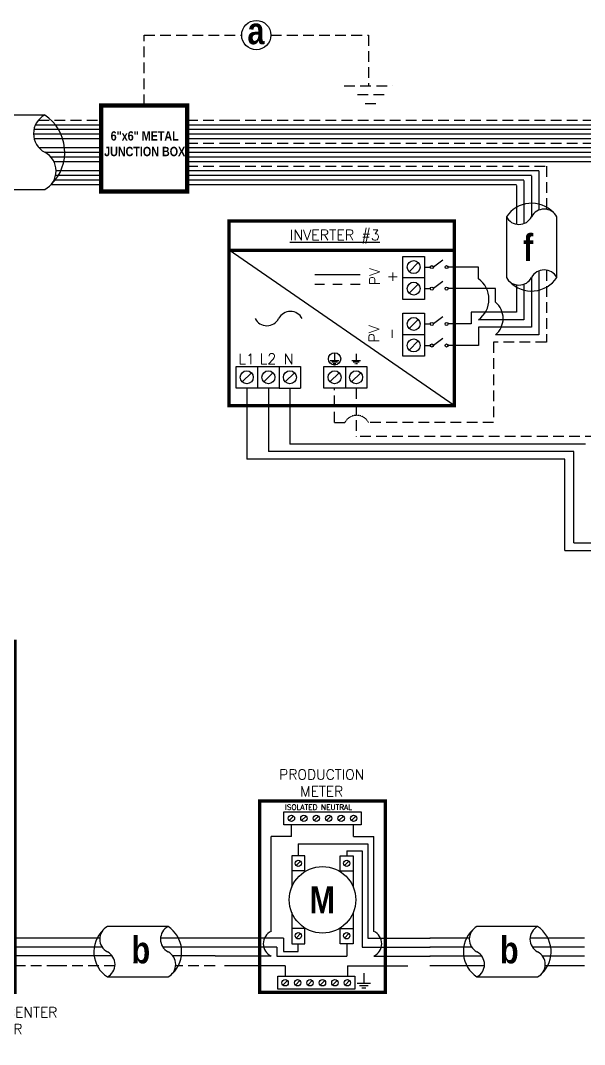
# Model space of a CAD drawing. Header units: feet. Extents: x 9649 to 10419, y 20866 to 21420.
# Drawn here: x 9957.5 to 10154.8, y 21061.8 to 21420.1 of the extents above; entities that cross this region are included whole.
import ezdxf

# ---------------------------------------------------------------- set-up
doc = ezdxf.new("R2010")
doc.units = ezdxf.units.FT
doc.header["$MEASUREMENT"] = 0
doc.linetypes.add('HIDDEN', pattern=[0.375, 0.25, -0.125])
for name, color, linetype in [('ONE LINE BLOCKS', 7, 'Continuous'), ('TABLES', 7, 'Continuous'), ('TEXT', 7, 'Continuous'), ('Z - TITLEBLOCK TXT', 7, 'Continuous')]:
    doc.layers.add(name, color=color, linetype=linetype)
doc.styles.add('ONE LINE TXT', font='techb___.ttf')
doc.styles.get("Standard").update_dxf_attribs({"font": 'simplex.shx'})

# ---------------------------------------------------------------- blocks, each defined once
blk = doc.blocks.new('M_METER PAN')
at = {"color": 253, "linetype": 'Continuous'}
for p, q in [((4.735, 8.023), (4.735, 8.748)), ((8.589, 8.023), (8.589, 8.748)), ((4.735, 8.023), (3.483, 8.023)), ((3.483, 2.136), (3.483, 8.023)), ((8.589, 8.023), (9.84, 8.023)), ((9.84, 2.136), (9.84, 8.023)), ((3.483, 0.611), (0, 0.611)), ((9.84, 0.611), (13.323, 0.611))]:
    blk.add_line(p, q, dxfattribs=at)
at = {"color": 7, "linetype": 'Continuous'}
for p, q in [((5.163, 7.563), (5.163, 6.819)), ((5.163, 7.563), (9.474, 7.563)), ((9.474, 7.563), (9.474, 1.711)), ((4.245, 1.711), (0, 1.711)), ((4.245, 1.711), (4.245, 0.898)), ((5.163, 0.898), (5.163, 1.37)), ((9.474, 1.711), (13.323, 1.711)), ((4.245, 0.898), (5.163, 0.898))]:
    blk.add_line(p, q, dxfattribs=at)
at = {"color": 10, "linetype": 'Continuous'}
for p, q in [((8.16, 7.142), (8.16, 6.819)), ((8.16, 7.142), (9.123, 7.142)), ((9.123, 7.142), (9.123, 1.149)), ((8.16, 1.37), (8.16, 0.611)), ((3.832, 1.149), (0, 1.149)), ((3.832, 1.149), (3.832, 0.611)), ((9.123, 1.149), (13.323, 1.149)), ((3.832, 0.611), (8.16, 0.611))]:
    blk.add_line(p, q, dxfattribs=at)
at = {"color": 1, "linetype": 'Continuous'}
for p, q in [((5.565, 5.899), (4.761, 5.899)), ((7.758, 5.899), (8.562, 5.899)), ((5.565, 2.326), (4.761, 2.326)), ((7.758, 2.326), (8.562, 2.326))]:
    blk.add_line(p, q, dxfattribs=at)
at = {"color": 253, "linetype": 'Continuous'}
for centre, start, end in [((3.823, 1.374), 113.9997, 246.0003), ((9.5, 1.374), 293.9997, 66.0003)]:
    blk.add_arc(centre, 0.835, start, end, dxfattribs=at)
at = {"layer": 'ONE LINE BLOCKS', "lineweight": 50, "const_width": 0.21}
blk.add_lwpolyline([(2.772, -1.647), (2.772, 10.216), (10.552, 10.216), (10.552, -1.647)], close=True, dxfattribs=at)
at = {"layer": 'TEXT', "color": 92, "linetype": 'HIDDEN', "ltscale": 15}
for p, q in [((4.347, 0), (0, 0)), ((4.347, 0), (4.347, -0.649)), ((8.201, 0), (8.201, -0.649)), ((8.201, 0), (13.323, 0))]:
    blk.add_line(p, q, dxfattribs=at)
at = {"layer": 'TEXT', "color": 92, "linetype": 'Continuous', "flags": 128}
for points in [[(9.228, -0.457), (9.227, -1.078)], [(8.812, -1.078), (9.642, -1.078)], [(9.498, -1.231), (8.956, -1.231)], [(9.354, -1.385), (9.1, -1.385)]]:
    blk.add_lwpolyline(points, dxfattribs=at)
at = {"layer": 'TEXT', "linetype": 'Continuous'}
blk.add_circle((6.662, 4.095), 2.059, dxfattribs=at)
at = {"layer": 'Z - TITLEBLOCK TXT', "color": 1, "linetype": 'Continuous'}
for p, q in [((4.275, 8.748), (4.275, 9.552)), ((4.275, 9.552), (9.049, 9.552)), ((9.049, 9.552), (9.049, 8.748)), ((9.049, 8.748), (4.275, 8.748)), ((4.761, 6.819), (4.761, 4.888)), ((5.565, 6.819), (4.761, 6.819)), ((5.565, 5.838), (5.565, 6.819)), ((7.758, 5.838), (7.758, 6.819)), ((7.758, 6.819), (8.562, 6.819)), ((8.562, 6.819), (8.562, 4.888)), ((4.761, 3.301), (4.761, 1.37)), ((8.562, 3.301), (8.562, 1.37)), ((5.565, 1.37), (5.565, 2.351)), ((7.758, 1.37), (7.758, 2.351)), ((4.761, 1.37), (5.565, 1.37)), ((8.562, 1.37), (7.758, 1.37)), ((3.887, -1.453), (3.887, -0.649)), ((3.887, -0.649), (8.661, -0.649)), ((8.661, -0.649), (8.661, -1.453)), ((8.661, -1.453), (3.887, -1.453))]:
    blk.add_line(p, q, dxfattribs=at)
at = {"layer": 'Z - TITLEBLOCK TXT', "color": 4, "linetype": 'Continuous'}
for p, q in [((4.874, 9.29), (4.596, 9.011)), ((5.645, 9.29), (5.366, 9.011)), ((6.416, 9.29), (6.137, 9.011)), ((7.186, 9.29), (6.908, 9.011)), ((7.957, 9.29), (7.679, 9.011)), ((8.728, 9.29), (8.449, 9.011)), ((5.303, 6.499), (5.024, 6.22)), ((8.299, 6.499), (8.021, 6.22)), ((5.303, 2.005), (5.024, 1.727)), ((8.299, 2.005), (8.021, 1.727)), ((4.486, -0.912), (4.208, -1.19)), ((5.257, -0.912), (4.978, -1.19)), ((6.028, -0.912), (5.749, -1.19)), ((6.798, -0.912), (6.52, -1.19)), ((7.569, -0.912), (7.291, -1.19)), ((8.34, -0.912), (8.061, -1.19))]:
    blk.add_line(p, q, dxfattribs=at)
for centre in [(4.735, 9.15), (5.506, 9.15), (6.276, 9.15), (7.047, 9.15), (7.818, 9.15), (8.589, 9.15), (5.163, 6.359), (8.16, 6.359), (5.163, 1.866), (8.16, 1.866), (4.347, -1.051), (5.118, -1.051), (5.888, -1.051), (6.659, -1.051), (7.43, -1.051), (8.201, -1.051)]:
    blk.add_circle(centre, 0.197, dxfattribs=at)
at = {"layer": 'TABLES', "color": 4, "linetype": 'Continuous'}
blk.add_text('ISOLATED NEUTRAL', height=0.33207, dxfattribs=at).set_placement((4.339, 9.669))
at = {"layer": 'TEXT', "color": 1, "insert": (6.613, 11.342), "char_height": 0.62775, "attachment_point": 5}
blk.add_mtext_dynamic_manual_height_columns('PRODUCTION METER', width=1.32031, gutter_width=7.17, heights=[0], dxfattribs=at)
at = {"layer": 'Z - TITLEBLOCK TXT', "color": 253, "linetype": 'Continuous', "style": 'ONE LINE TXT'}
blk.add_text('M', height=1.662, dxfattribs=at).set_placement((5.854, 3.259))
blk = doc.blocks.new('*U8')
at = {"color": 0}
blk.add_blockref('M_METER PAN', (0, 0), dxfattribs=at)
blk = doc.blocks.new('*U7')
at = {"color": 7, "linetype": 'Continuous'}
for p, q in [((6.669, 2.433), (2.905, 2.433)), ((2.435, 1.711), (0, 1.711)), ((9.575, 1.711), (6.199, 1.711)), ((2.905, -0.69), (6.669, -0.69))]:
    blk.add_line(p, q, dxfattribs=at)
at = {"color": 10, "linetype": 'Continuous'}
for p, q in [((2.591, 1.149), (0, 1.149)), ((9.575, 1.149), (6.355, 1.149))]:
    blk.add_line(p, q, dxfattribs=at)
at = {"color": 253, "linetype": 'Continuous'}
for p, q in [((3.208, 0.611), (0, 0.611)), ((9.575, 0.611), (6.972, 0.611))]:
    blk.add_line(p, q, dxfattribs=at)
at = {"color": 7, "linetype": 'Continuous'}
for centre, start, end in [((3.942, 0.872), 133.97324, 236.42648), ((5.633, 0.872), 313.97324, 56.42648)]:
    blk.add_arc(centre, 1.874, start, end, dxfattribs=at)
at = {"layer": 'TEXT', "color": 92, "linetype": 'HIDDEN', "ltscale": 15}
for p, q in [((3.373, 0), (0, 0)), ((9.575, 0), (7.137, 0))]:
    blk.add_line(p, q, dxfattribs=at)
at = {"layer": 'Z - TITLEBLOCK TXT', "linetype": 'Continuous'}
for centre, start, end in [((3.315, 1.653), 117.66392, 242.33608), ((7.078, 1.653), 117.66392, 242.33608), ((2.496, 0.091), 297.66392, 62.33608), ((6.26, 0.091), 297.66392, 62.33608)]:
    blk.add_arc(centre, 0.882, start, end, dxfattribs=at)
blk = doc.blocks.new('*U10')
at = {"layer": 'ONE LINE BLOCKS', "linetype": 'Continuous'}
h = blk.add_hatch(color=1, dxfattribs=at)
h.dxf.hatch_style = 1
edge = h.paths.add_edge_path()
edge.add_arc((-70.09, 79.71), 0.291, 0, 360)
h = blk.add_hatch(color=1, dxfattribs=at)
h.dxf.hatch_style = 1
edge = h.paths.add_edge_path()
edge.add_arc((-64.17, 79.71), 0.291, 0, 360)
h = blk.add_hatch(color=1, dxfattribs=at)
h.dxf.hatch_style = 1
edge = h.paths.add_edge_path()
edge.add_arc((-70.09, 73.04), 0.291, 0, 360)
h = blk.add_hatch(color=1, dxfattribs=at)
h.dxf.hatch_style = 1
edge = h.paths.add_edge_path()
edge.add_arc((-64.17, 73.04), 0.291, 0, 360)
h = blk.add_hatch(color=1, dxfattribs=at)
h.dxf.hatch_style = 1
edge = h.paths.add_edge_path()
edge.add_arc((-52.18, 67.09), 0.291, 0, 360)
h = blk.add_hatch(color=1, dxfattribs=at)
h.dxf.hatch_style = 1
edge = h.paths.add_edge_path()
edge.add_arc((-45.5, 67.09), 0.291, 0, 360)
h = blk.add_hatch(color=1, dxfattribs=at)
h.dxf.hatch_style = 1
edge = h.paths.add_edge_path()
edge.add_arc((-52.18, 63.72), 0.291, 0, 360)
h = blk.add_hatch(color=1, dxfattribs=at)
h.dxf.hatch_style = 1
edge = h.paths.add_edge_path()
edge.add_arc((-45.5, 63.72), 0.291, 0, 360)
h = blk.add_hatch(color=1, dxfattribs=at)
h.dxf.hatch_style = 1
edge = h.paths.add_edge_path()
edge.add_arc((-52.18, 57.69), 0.291, 0, 360)
h = blk.add_hatch(color=1, dxfattribs=at)
h.dxf.hatch_style = 1
edge = h.paths.add_edge_path()
edge.add_arc((-45.5, 57.69), 0.291, 0, 360)
h = blk.add_hatch(color=1, dxfattribs=at)
h.dxf.hatch_style = 1
edge = h.paths.add_edge_path()
edge.add_arc((-52.18, 54.31), 0.291, 0, 360)
h = blk.add_hatch(color=1, dxfattribs=at)
h.dxf.hatch_style = 1
edge = h.paths.add_edge_path()
edge.add_arc((-45.5, 54.31), 0.291, 0, 360)
h = blk.add_hatch(color=1, dxfattribs=at)
h.dxf.hatch_style = 1
edge = h.paths.add_edge_path()
edge.add_arc((-52.18, 48.29), 0.291, 0, 360)
h = blk.add_hatch(color=1, dxfattribs=at)
h.dxf.hatch_style = 1
edge = h.paths.add_edge_path()
edge.add_arc((-45.5, 48.29), 0.291, 0, 360)
h = blk.add_hatch(color=1, dxfattribs=at)
h.dxf.hatch_style = 1
edge = h.paths.add_edge_path()
edge.add_arc((-52.18, 44.91), 0.291, 0, 360)
h = blk.add_hatch(color=1, dxfattribs=at)
h.dxf.hatch_style = 1
edge = h.paths.add_edge_path()
edge.add_arc((-45.5, 44.91), 0.291, 0, 360)
h = blk.add_hatch(color=1, dxfattribs=at)
h.dxf.hatch_style = 1
edge = h.paths.add_edge_path()
edge.add_arc((-52.18, 38.89), 0.291, 0, 360)
h = blk.add_hatch(color=1, dxfattribs=at)
h.dxf.hatch_style = 1
edge = h.paths.add_edge_path()
edge.add_arc((-45.5, 38.89), 0.291, 0, 360)
h = blk.add_hatch(color=1, dxfattribs=at)
h.dxf.hatch_style = 1
edge = h.paths.add_edge_path()
edge.add_arc((-52.18, 35.51), 0.291, 0, 360)
h = blk.add_hatch(color=1, dxfattribs=at)
h.dxf.hatch_style = 1
edge = h.paths.add_edge_path()
edge.add_arc((-45.5, 35.51), 0.291, 0, 360)
h = blk.add_hatch(color=1, dxfattribs=at)
h.dxf.hatch_style = 1
edge = h.paths.add_edge_path()
edge.add_arc((-52.18, 31.06), 0.291, 0, 360)
h = blk.add_hatch(color=1, dxfattribs=at)
h.dxf.hatch_style = 1
edge = h.paths.add_edge_path()
edge.add_arc((-45.5, 31.06), 0.291, 0, 360)
h = blk.add_hatch(color=1, dxfattribs=at)
h.dxf.hatch_style = 1
edge = h.paths.add_edge_path()
edge.add_arc((-52.18, 27.68), 0.291, 0, 360)
h = blk.add_hatch(color=1, dxfattribs=at)
h.dxf.hatch_style = 1
edge = h.paths.add_edge_path()
edge.add_arc((-45.5, 27.68), 0.291, 0, 360)
at = {"color": 7, "linetype": 'Continuous'}
for p, q in [((-20.69, 9.66), (-20.69, 31.06)), ((0, 9.66), (-20.69, 9.66))]:
    blk.add_line(p, q, dxfattribs=at)
at = {"color": 10, "linetype": 'Continuous'}
for p, q in [((-24.71, 6.49), (-24.71, 27.68)), ((-20.67, 27.68), (-20.67, 27.68)), ((-20.67, 27.68), (-20.67, 27.68)), ((0, 6.49), (-24.71, 6.49))]:
    blk.add_line(p, q, dxfattribs=at)
at = {"color": 253, "linetype": 'Continuous'}
for p, q in [((-36.04, 12.29), (-37.2, 12.29)), ((-36.04, 3.45), (-36.04, 12.29)), ((-31.39, 3.45), (-36.04, 3.45)), ((0, 3.45), (-26.11, 3.45))]:
    blk.add_line(p, q, dxfattribs=at)
at = {"color": 7, "linetype": 'Continuous'}
blk.add_circle((-110.4, -15.26), 5.11, dxfattribs=at)
at = {"color": 253, "linetype": 'Continuous'}
blk.add_arc((-28.75, 3.3), 2.64, 3.2819, 176.7181, dxfattribs=at)
at = {"layer": 'ONE LINE BLOCKS', "lineweight": 50}
for p, q in [((-108.51, 134.89), (-108.51, 151.79)), ((-108.51, 151.79), (-89.65, 151.79)), ((-89.65, 151.79), (-89.65, 134.89)), ((-89.65, 134.89), (-108.51, 134.89)), ((-84.43, 92.98), (-14.91, 92.98))]:
    blk.add_line(p, q, dxfattribs=at)
at = {"layer": 'ONE LINE BLOCKS', "lineweight": 50, "const_width": 1.19}
for points in [[(-108.51, 134.89), (-108.51, 151.79), (-89.65, 151.79), (-89.65, 134.89)], [(-84.43, -9.3), (-84.43, 113.61), (-14.91, 113.61), (-14.91, -9.3)]]:
    blk.add_lwpolyline(points, close=True, dxfattribs=at)
at = {"layer": 'TEXT', "color": 92, "linetype": 'HIDDEN', "ltscale": 15}
for p, q in [((-77.46, 20.02), (-77.46, 16.57)), ((-37.13, 20.02), (-77.46, 20.02)), ((-28.89, 0), (-28.89, 20.02)), ((-77.46, 16.57), (-70.87, 16.57)), ((0, 0), (-28.89, 0)), ((-70.87, -0.83), (-110.4, -0.83)), ((-110.4, -0.83), (-110.4, -10.15)), ((-110.4, -20.38), (-110.4, -32.73))]:
    blk.add_line(p, q, dxfattribs=at)
at = {"layer": 'TEXT', "color": 92, "linetype": 'Continuous', "ltscale": 15}
blk.add_line((-41.74, -5.18), (-66.33, -5.18), dxfattribs=at)
at = {"layer": 'TEXT', "color": 92, "linetype": 'HIDDEN', "flags": 128}
for points in [[(-63.1, 9.2), (-63.11, 5.69)], [(-65.45, 5.69), (-60.77, 5.69)], [(-61.58, 4.83), (-64.64, 4.83)], [(-62.39, 3.96), (-63.82, 3.96)]]:
    blk.add_lwpolyline(points, dxfattribs=at)
at = {"layer": 'TEXT', "color": 92, "linetype": 'Continuous', "ltscale": 4, "flags": 128}
for points in [[(-118.88, -32.73), (-101.92, -32.73)], [(-104.86, -35.88), (-115.94, -35.88)], [(-107.8, -39.02), (-113, -39.02)]]:
    blk.add_lwpolyline(points, dxfattribs=at)
at = {"layer": 'TEXT', "linetype": 'Continuous'}
blk.add_circle((-99.08, 143.34), 7.15, dxfattribs=at)
at = {"layer": 'TEXT', "color": 92, "linetype": 'Continuous', "ltscale": 0.3}
blk.add_arc((-33.01, 17.86), 4.65, 27.6639, 152.3361, dxfattribs=at)
at = {"layer": 'Z - TITLEBLOCK TXT', "color": 253, "linetype": 'Continuous'}
for p, q in [((-104.8, 78.58), (-104.8, 134.89)), ((-75.86, 78.58), (-104.8, 78.58)), ((-75.86, 20.99), (-75.86, 78.58)), ((-32.91, 20.99), (-75.86, 20.99)), ((-32.91, 20.99), (-32.91, 16.64)), ((-32.91, 16.64), (-37.2, 16.64))]:
    blk.add_line(p, q, dxfattribs=at)
at = {"layer": 'Z - TITLEBLOCK TXT', "color": 10, "linetype": 'Continuous'}
for p, q in [((-99.08, 83.91), (-99.08, 134.89)), ((-70.09, 83.91), (-99.08, 83.91)), ((-70.09, 27.68), (-70.09, 68.84)), ((-66.04, 63.72), (-70.09, 63.72)), ((-56.38, 63.72), (-62.3, 63.72)), ((-66.04, 54.31), (-70.09, 54.31)), ((-56.38, 54.31), (-62.3, 54.31)), ((-66.04, 44.91), (-70.09, 44.91)), ((-56.38, 44.91), (-62.3, 44.91)), ((-66.04, 35.51), (-70.09, 35.51)), ((-56.38, 35.51), (-62.3, 35.51)), ((-56.38, 27.68), (-70.09, 27.68)), ((-41.31, 27.68), (-24.71, 27.68))]:
    blk.add_line(p, q, dxfattribs=at)
at = {"layer": 'Z - TITLEBLOCK TXT', "color": 7, "linetype": 'Continuous'}
for p, q in [((-93.24, 89.01), (-93.24, 134.89)), ((-93.24, 89.01), (-64.17, 89.01)), ((-64.17, 89.01), (-64.17, 83.91)), ((-64.17, 67.09), (-64.17, 68.84)), ((-64.17, 57.69), (-64.17, 67.09)), ((-64.17, 67.09), (-56.38, 67.09)), ((-56.38, 67.09), (-64.17, 67.09)), ((-64.17, 48.29), (-64.17, 57.69)), ((-64.17, 57.69), (-56.38, 57.69)), ((-56.38, 57.69), (-64.17, 57.69)), ((-64.17, 38.89), (-64.17, 48.29)), ((-64.17, 48.29), (-56.38, 48.29)), ((-56.38, 48.29), (-64.17, 48.29)), ((-64.17, 31.06), (-64.17, 38.89)), ((-64.17, 38.89), (-56.38, 38.89)), ((-56.38, 38.89), (-64.17, 38.89)), ((-56.38, 31.06), (-64.17, 31.06)), ((-41.31, 31.06), (-20.69, 31.06))]:
    blk.add_line(p, q, dxfattribs=at)
at = {"layer": 'Z - TITLEBLOCK TXT', "color": 1, "linetype": 'Continuous'}
for p, q in [((-70.87, -7.78), (-70.87, 19.17)), ((-70.87, 19.17), (-66.33, 19.17)), ((-66.33, 19.17), (-66.33, -7.78)), ((-41.74, -7.71), (-41.74, 19.24)), ((-41.74, 19.24), (-37.2, 19.24)), ((-37.2, 19.24), (-37.2, -7.71)), ((-66.33, -7.78), (-70.87, -7.78)), ((-37.2, -7.71), (-41.74, -7.71))]:
    blk.add_line(p, q, dxfattribs=at)
at = {"layer": 'Z - TITLEBLOCK TXT', "color": 4, "linetype": 'Continuous'}
for p, q in [((-67.81, 17.35), (-69.38, 15.78)), ((-38.69, 17.43), (-40.26, 15.85)), ((-67.81, 13), (-69.38, 11.43)), ((-38.69, 13.08), (-40.26, 11.5)), ((-67.81, 8.65), (-69.38, 7.08)), ((-38.69, 8.73), (-40.26, 7.15)), ((-67.81, 4.3), (-69.38, 2.73)), ((-38.69, 4.38), (-40.26, 2.8)), ((-38.69, 0.03), (-40.26, -1.55)), ((-67.81, -0.05), (-69.38, -1.62)), ((-67.81, -4.4), (-69.38, -5.97)), ((-38.69, -4.33), (-40.26, -5.9))]:
    blk.add_line(p, q, dxfattribs=at)
at = {"layer": 'Z - TITLEBLOCK TXT', "color": 1, "linetype": 'Continuous', "flags": 128}
for points in [[(-70.09, 83.91), (-70.09, 79.71)], [(-70.09, 83.91), (-70.09, 79.71)], [(-64.17, 83.91), (-64.17, 79.71)], [(-64.17, 83.91), (-64.17, 79.71)], [(-70.09, 73.04), (-70.09, 68.84)], [(-64.17, 73.04), (-64.17, 68.84)], [(-56.38, 67.09), (-52.18, 67.09)], [(-56.38, 67.09), (-52.18, 67.09)], [(-45.5, 67.09), (-41.31, 67.09)], [(-56.38, 63.72), (-52.18, 63.72)], [(-56.38, 63.72), (-52.18, 63.72)], [(-45.5, 63.72), (-41.31, 63.72)], [(-56.38, 57.69), (-52.18, 57.69)], [(-56.38, 57.69), (-52.18, 57.69)], [(-45.5, 57.69), (-41.31, 57.69)], [(-56.38, 54.31), (-52.18, 54.31)], [(-56.38, 54.31), (-52.18, 54.31)], [(-45.5, 54.31), (-41.31, 54.31)], [(-56.38, 48.29), (-52.18, 48.29)], [(-56.38, 48.29), (-52.18, 48.29)], [(-45.5, 48.29), (-41.31, 48.29)], [(-56.38, 44.91), (-52.18, 44.91)], [(-56.38, 44.91), (-52.18, 44.91)], [(-45.5, 44.91), (-41.31, 44.91)], [(-56.38, 38.89), (-52.18, 38.89)], [(-56.38, 38.89), (-52.18, 38.89)], [(-45.5, 38.89), (-41.31, 38.89)], [(-56.38, 35.51), (-52.18, 35.51)], [(-56.38, 35.51), (-52.18, 35.51)], [(-45.5, 35.51), (-41.31, 35.51)], [(-56.38, 31.06), (-52.18, 31.06)], [(-56.38, 31.06), (-52.18, 31.06)], [(-45.5, 31.06), (-41.31, 31.06)], [(-56.38, 27.68), (-52.18, 27.68)], [(-56.38, 27.68), (-52.18, 27.68)], [(-45.5, 27.68), (-41.31, 27.68)]]:
    blk.add_lwpolyline(points, dxfattribs=at)
at = {"layer": 'Z - TITLEBLOCK TXT', "color": 1, "linetype": 'Continuous'}
for centre in [(-70.09, 79.71), (-64.17, 79.71), (-70.09, 73.04), (-64.17, 73.04), (-52.18, 67.09), (-45.5, 67.09), (-52.18, 63.72), (-45.5, 63.72), (-52.18, 57.69), (-45.5, 57.69), (-52.18, 54.31), (-45.5, 54.31), (-52.18, 48.29), (-45.5, 48.29), (-52.18, 44.91), (-45.5, 44.91), (-52.18, 38.89), (-45.5, 38.89), (-52.18, 35.51), (-45.5, 35.51), (-52.18, 31.06), (-45.5, 31.06), (-52.18, 27.68), (-45.5, 27.68)]:
    blk.add_circle(centre, 0.291, dxfattribs=at)
at = {"layer": 'Z - TITLEBLOCK TXT', "color": 4, "linetype": 'Continuous'}
for centre in [(-68.6, 16.57), (-39.47, 16.64), (-68.6, 12.22), (-39.47, 12.29), (-68.6, 7.87), (-39.47, 7.94), (-68.6, 3.52), (-39.47, 3.59), (-68.6, -0.83), (-39.47, -0.76), (-68.6, -5.18), (-39.47, -5.11)]:
    blk.add_circle(centre, 1.11, dxfattribs=at)
at = {"layer": 'Z - TITLEBLOCK TXT', "color": 1, "linetype": 'Continuous'}
for centre, start, end in [((-71.28, 76.38), 310.3392, 49.6608), ((-65.36, 76.38), 310.3392, 49.6608), ((-48.84, 65.9), 40.3392, 139.6608), ((-48.84, 62.52), 40.3392, 139.6608), ((-48.84, 56.5), 40.3392, 139.6608), ((-48.84, 53.12), 40.3392, 139.6608), ((-48.84, 47.1), 40.3392, 139.6608), ((-48.84, 43.72), 40.3392, 139.6608), ((-48.84, 37.69), 40.3392, 139.6608), ((-48.84, 34.31), 40.3392, 139.6608), ((-48.84, 29.86), 40.3392, 139.6608), ((-48.84, 26.48), 40.3392, 139.6608)]:
    blk.add_arc(centre, 3.93, start, end, dxfattribs=at)
at = {"layer": 'Z - TITLEBLOCK TXT', "color": 10, "linetype": 'Continuous'}
for centre in [(-64.17, 63.61), (-64.17, 54.21), (-64.17, 44.8), (-64.17, 35.4)]:
    blk.add_arc(centre, 1.87, 3.2937, 176.7063, dxfattribs=at)
at = {"layer": 'TABLES', "color": 1, "linetype": 'Continuous'}
blk.add_text('NEUTRAL', height=3.658, rotation=90, dxfattribs=at).set_placement((-42.4, -4.09))
at = {"layer": 'TEXT', "color": 1}
for s, p in [('EXISTING', (-134.76, 151.1)), ('120/240V', (-136.78, 144.52)), ('UTILITY', (-132.82, 138.61)), ('METER', (-131.72, 132.71))]:
    blk.add_text(s, height=3.543, dxfattribs=at).set_placement(p)
at = {"layer": 'TEXT', "color": 1, "attachment_point": 5}
for s, width, gutter_width, heights, insert, char_height in [('240V', 0.1481, 0.75, [0], (-74.92, 109.56), 3.658), ('1∅', 0.1481, 0.75, [0], (-20.22, 109.56), 3.658), ('0A MAIN BREAKER\\P0A BUSBAR', 94.6859, 0.75, [0], (-50.38, 99.17), 3.6576), ('2p0A', 0.1481, 0.75, [0], (-59.53, 76.34), 3.658), ('2p#A', 0.1481, 0.75, [0], (-55.05, 24.24), 3.658), ('EXISTING MAIN BREAKER LOAD CENTER\\P2p##A BACK FEED BREAKER\\P{\\fVerdana|b1|i0|c0|p34;NEC 690.64}', 140.5774, 97.94, [58.72], (-46.13, -22.19), 3.5433)]:
    blk.add_mtext_dynamic_manual_height_columns(s, width=width, gutter_width=gutter_width, heights=heights, dxfattribs=dict(at, insert=insert, char_height=char_height))
at = {"layer": 'Z - TITLEBLOCK TXT', "color": 253, "linetype": 'Continuous', "style": 'ONE LINE TXT'}
blk.add_text('M', height=9.38, dxfattribs=at).set_placement((-103.64, 138.62))
at = {"layer": 'Z - TITLEBLOCK TXT', "color": 1, "linetype": 'Continuous', "insert": (-113.36, -9.32), "char_height": 9.3833, "attachment_point": 1, "style": 'ONE LINE TXT'}
blk.add_mtext_dynamic_manual_height_columns('{\\W1;\\C256;a}', width=0.1385, gutter_width=2.13, heights=[0], dxfattribs=at)

msp = doc.modelspace()

# ---------------------------------------------------------------- linework, layer by layer
at = {"color": 7, "linetype": 'Continuous'}
for p, q in [((9965.98, 21387.06), (9934.56, 21387.06)), ((9962.74, 21383.68), (9985.67, 21383.68)), ((10015.78, 21383.68), (10030.42, 21383.68)), ((10030.42, 21383.68), (10397.66, 21383.68)), ((9962.04, 21380.47), (9985.67, 21380.47)), ((10015.78, 21380.47), (10030.42, 21380.47)), ((10030.42, 21380.47), (10392.42, 21380.47)), ((9963.91, 21375.64), (9985.67, 21375.64)), ((10015.78, 21375.65), (10030.42, 21375.65)), ((10030.42, 21375.65), (10268.23, 21375.64)), ((9968.04, 21372.43), (9985.67, 21372.43)), ((10015.78, 21372.43), (10030.42, 21372.43)), ((10030.42, 21372.43), (10262.99, 21372.43)), ((9969.92, 21367.6), (9985.67, 21367.6)), ((10015.78, 21367.6), (10030.42, 21367.6)), ((10030.42, 21367.6), (10138.8, 21367.6)), ((10138.8, 21367.51), (10138.8, 21353.76)), ((9969.22, 21364.38), (9985.67, 21364.38)), ((10015.78, 21364.38), (10030.42, 21364.38)), ((10030.42, 21364.38), (10133.56, 21364.38)), ((10133.56, 21364.13), (10133.56, 21349.09)), ((9934.56, 21361), (9965.98, 21361)), ((10127.42, 21351.45), (10127.42, 21330.2)), ((10145.05, 21330.2), (10145.05, 21351.45)), ((10117.67, 21333.84), (10107.04, 21333.84)), ((10117.67, 21329.73), (10117.67, 21333.84)), ((10138.8, 21332.52), (10138.8, 21310.18)), ((10133.56, 21327.85), (10133.56, 21315.43)), ((10123.63, 21326.3), (10107.04, 21326.3)), ((10123.63, 21321.58), (10123.63, 21326.3)), ((10133.56, 21315.43), (10117.67, 21315.43)), ((10138.8, 21310.18), (10123.63, 21310.18)), ((10036.63, 21291.51), (10036.63, 21266.66)), ((10147.83, 21266.66), (10036.63, 21266.66)), ((10147.83, 21234.67), (10147.83, 21266.66)), ((10147.83, 21234.67), (10340.42, 21234.67)), ((10009.11, 21103.04), (9987.86, 21103.04)), ((9985.21, 21098.97), (9970.49, 21098.97)), ((10025.51, 21098.97), (10006.45, 21098.97)), ((9987.86, 21085.41), (10009.11, 21085.41))]:
    msp.add_line(p, q, dxfattribs=at)
at = {"color": 253, "linetype": 'Continuous'}
for p, q in [((9962.19, 21382.07), (9985.67, 21382.07)), ((10015.78, 21382.07), (10030.42, 21382.07)), ((10030.42, 21382.07), (10395.04, 21382.07)), ((9962.23, 21378.86), (9985.67, 21378.86)), ((10015.78, 21378.86), (10030.42, 21378.86)), ((10030.42, 21378.86), (10389.8, 21378.86)), ((9965.97, 21374.04), (9985.67, 21374.03)), ((10015.78, 21374.04), (10030.42, 21374.04)), ((10030.42, 21374.04), (10265.61, 21374.03)), ((9969.13, 21370.82), (9985.67, 21370.82)), ((10015.78, 21370.82), (10030.42, 21370.82)), ((10030.42, 21370.82), (10260.37, 21370.82)), ((9968.19, 21362.77), (9985.67, 21362.77)), ((9969.76, 21365.99), (9985.67, 21365.99)), ((10015.78, 21365.99), (10030.42, 21365.99)), ((10015.78, 21362.77), (10030.42, 21362.77)), ((10030.42, 21365.99), (10136.18, 21365.99)), ((10030.42, 21362.77), (10130.94, 21362.77)), ((10136.18, 21365.82), (10136.18, 21351.35)), ((10130.94, 21362.44), (10130.94, 21348.86)), ((10130.94, 21327.62), (10130.94, 21318.05)), ((10136.18, 21330.1), (10136.18, 21312.8)), ((10130.94, 21318.05), (10115.1, 21318.05)), ((10115.1, 21318.05), (10115.1, 21313.94)), ((10115.1, 21313.94), (10107.04, 21313.94)), ((10136.18, 21312.8), (10117.72, 21312.8)), ((10117.72, 21312.8), (10117.72, 21306.41)), ((10117.72, 21306.41), (10107.04, 21306.41)), ((10051.7, 21291.51), (10051.7, 21271.92)), ((10155.11, 21271.92), (10051.7, 21271.92)), ((9989.57, 21092.75), (9970.49, 21092.75)), ((10025.51, 21092.75), (10010.82, 21092.75))]:
    msp.add_line(p, q, dxfattribs=at)
at = {"color": 10, "linetype": 'Continuous'}
for p, q in [((10044.17, 21291.51), (10044.17, 21269.29)), ((10151.05, 21269.29), (10044.17, 21269.29)), ((10151.05, 21237.3), (10151.05, 21269.29)), ((10151.05, 21237.3), (10340.29, 21237.3)), ((9986.09, 21095.79), (9970.49, 21095.79)), ((10025.51, 21095.79), (10007.33, 21095.79))]:
    msp.add_line(p, q, dxfattribs=at)
at = {"color": 7, "linetype": 'Continuous'}
msp.add_circle((10039.95, 21415.03), 5.11, dxfattribs=at)
for centre, radius, start, end in [((9957.33, 21374.03), 15.64, 313.9732, 56.4265), ((10136.24, 21345.6), 10.58, 43.9732, 146.4265), ((10136.24, 21336.05), 10.58, 223.9732, 326.4265), ((9993.71, 21094.23), 10.58, 133.9732, 236.4265), ((10003.26, 21094.23), 10.58, 313.9732, 56.4265)]:
    msp.add_arc(centre, radius, start, end, dxfattribs=at)
at = {"layer": 'ONE LINE BLOCKS', "lineweight": 50}
for points, const_width in [([(10015.78, 21360.34), (9985.67, 21360.34), (9985.67, 21390.44), (10015.78, 21390.44)], 1.53), ([(10030.42, 21285.35), (10030.42, 21350), (10109.19, 21350), (10109.19, 21285.35)], 1.19), ([(10030.42, 21339.72), (10030.42, 21350), (10109.19, 21350), (10109.19, 21339.72)], 1.19)]:
    msp.add_lwpolyline(points, close=True, dxfattribs=dict(at, const_width=const_width))
at = {"layer": 'TEXT', "color": 92, "linetype": 'HIDDEN', "ltscale": 15}
for p, q in [((10000.72, 21390.44), (10000.72, 21415.03)), ((10000.72, 21415.03), (10034.84, 21415.03)), ((10045.06, 21415.03), (10079.17, 21415.03)), ((10079.17, 21415.03), (10079.17, 21397.24)), ((9963.77, 21385.29), (9985.67, 21385.29)), ((10015.78, 21385.29), (10030.42, 21385.29)), ((10030.42, 21385.29), (10400.29, 21385.29)), ((10015.78, 21377.25), (10030.42, 21377.25)), ((10030.42, 21377.25), (10270.86, 21377.25)), ((10015.78, 21369.2), (10030.42, 21369.2)), ((10030.42, 21369.2), (10141.42, 21369.2)), ((10141.42, 21369.2), (10141.42, 21354.05)), ((10141.42, 21332.81), (10141.42, 21307.56)), ((10141.42, 21307.56), (10122.92, 21307.56)), ((10122.92, 21307.56), (10122.92, 21279.48)), ((10067.34, 21279.48), (10067.34, 21291.51)), ((10074.87, 21291.51), (10074.87, 21274.55)), ((10067.34, 21279.48), (10070.94, 21279.48)), ((10122.92, 21279.48), (10079.18, 21279.48)), ((10158.75, 21274.55), (10074.87, 21274.55)), ((9990.5, 21089.3), (9970.49, 21089.3)), ((10025.51, 21089.3), (10011.75, 21089.3))]:
    msp.add_line(p, q, dxfattribs=at)
at = {"layer": 'TEXT', "color": 92, "linetype": 'HIDDEN', "ltscale": 15, "flags": 128}
for points in [[(10070.69, 21397.24), (10087.65, 21397.24)], [(10084.71, 21394.1), (10073.63, 21394.1)], [(10081.78, 21390.96), (10076.57, 21390.96)]]:
    msp.add_lwpolyline(points, dxfattribs=at)
at = {"layer": 'TEXT', "color": 92, "linetype": 'Continuous', "flags": 128}
for points in [[(10067.34, 21303.46), (10067.34, 21301.16)], [(10074.87, 21303.46), (10074.87, 21301.16)], [(10065.8, 21301.16), (10068.87, 21301.16)], [(10068.34, 21300.59), (10066.33, 21300.59)], [(10073.34, 21301.16), (10076.41, 21301.16)], [(10075.88, 21300.59), (10073.87, 21300.59)]]:
    msp.add_lwpolyline(points, dxfattribs=at)
at = {"layer": 'TEXT', "color": 92, "linetype": 'HIDDEN', "flags": 128}
for points in [[(10067.81, 21300.02), (10066.87, 21300.02)], [(10075.34, 21300.02), (10074.4, 21300.02)]]:
    msp.add_lwpolyline(points, dxfattribs=at)
at = {"layer": 'TEXT', "color": 92, "linetype": 'Continuous'}
msp.add_circle((10067.34, 21301.71), 2.17, dxfattribs=at)
at = {"layer": 'TEXT', "color": 92, "linetype": 'HIDDEN', "ltscale": 0.3}
msp.add_arc((10075.06, 21277.32), 4.65, 27.6639, 152.3361, dxfattribs=at)
at = {"layer": 'Z - TITLEBLOCK TXT', "color": 7, "linetype": 'Continuous'}
for p, q in [((10109.19, 21285.35), (10030.42, 21339.72)), ((10076.24, 21331.11), (10060.47, 21331.11)), ((10063.77, 21327.7), (10060.47, 21327.7)), ((10070, 21327.7), (10066.71, 21327.7)), ((10076.24, 21327.7), (10072.94, 21327.7))]:
    msp.add_line(p, q, dxfattribs=at)
at = {"layer": 'Z - TITLEBLOCK TXT', "color": 1, "linetype": 'Continuous'}
for p, q in [((10091.23, 21322.54), (10091.23, 21337.6)), ((10091.23, 21337.6), (10098.77, 21337.6)), ((10091.23, 21322.54), (10091.23, 21337.6)), ((10098.77, 21337.6), (10098.77, 21322.54)), ((10098.77, 21337.6), (10098.77, 21330.07)), ((10105.19, 21336.3), (10101.93, 21333.86)), ((10098.77, 21333.84), (10100.8, 21333.84)), ((10098.77, 21330.07), (10091.23, 21330.07)), ((10105.19, 21328.76), (10101.93, 21326.32)), ((10098.77, 21326.3), (10100.8, 21326.3)), ((10098.77, 21322.54), (10091.23, 21322.54)), ((10091.23, 21302.64), (10091.23, 21317.71)), ((10091.23, 21317.71), (10098.77, 21317.71)), ((10098.77, 21317.71), (10098.77, 21310.17)), ((10105.19, 21316.4), (10101.93, 21313.96)), ((10098.77, 21313.94), (10100.8, 21313.94)), ((10098.77, 21310.17), (10091.23, 21310.17)), ((10098.77, 21310.17), (10098.77, 21302.64)), ((10098.77, 21306.41), (10100.8, 21306.41)), ((10105.19, 21308.87), (10101.93, 21306.43)), ((10098.77, 21302.64), (10091.23, 21302.64)), ((10032.86, 21299.05), (10047.93, 21299.05)), ((10032.86, 21291.51), (10032.86, 21299.05)), ((10032.86, 21299.05), (10040.4, 21299.05)), ((10040.4, 21299.05), (10040.4, 21291.51)), ((10047.93, 21299.05), (10047.93, 21291.51)), ((10047.93, 21299.05), (10055.47, 21299.05)), ((10055.47, 21299.05), (10055.47, 21291.51)), ((10063.57, 21299.05), (10078.64, 21299.05)), ((10063.57, 21291.51), (10063.57, 21299.05)), ((10063.57, 21299.05), (10071.11, 21299.05)), ((10071.11, 21299.05), (10071.11, 21291.51)), ((10078.64, 21299.05), (10078.64, 21291.51)), ((10047.93, 21291.51), (10032.86, 21291.51)), ((10047.93, 21291.51), (10055.47, 21291.51)), ((10078.64, 21291.51), (10063.57, 21291.51))]:
    msp.add_line(p, q, dxfattribs=at)
at = {"layer": 'Z - TITLEBLOCK TXT', "color": 4, "linetype": 'Continuous'}
for p, q in [((10096.61, 21335.44), (10093.39, 21332.23)), ((10096.61, 21327.91), (10093.39, 21324.7)), ((10096.61, 21315.55), (10093.39, 21312.33)), ((10096.61, 21308.01), (10093.39, 21304.8)), ((10038.24, 21296.89), (10035.03, 21293.67)), ((10045.77, 21296.89), (10042.56, 21293.67)), ((10053.31, 21296.89), (10050.09, 21293.67)), ((10068.95, 21296.89), (10065.73, 21293.67)), ((10076.48, 21296.89), (10073.27, 21293.67))]:
    msp.add_line(p, q, dxfattribs=at)
for centre in [(10095, 21333.84), (10095, 21326.3), (10095, 21313.94), (10095, 21306.41), (10036.63, 21295.28), (10044.17, 21295.28), (10051.7, 21295.28), (10067.34, 21295.28), (10074.87, 21295.28)]:
    msp.add_circle(centre, 2.27, dxfattribs=at)
at = {"layer": 'Z - TITLEBLOCK TXT', "color": 1, "linetype": 'Continuous'}
for centre in [(10101.34, 21333.84), (10106.5, 21333.84), (10101.34, 21326.3), (10106.5, 21326.3), (10101.34, 21313.94), (10106.5, 21313.94), (10101.34, 21306.41), (10106.5, 21306.41)]:
    msp.add_circle(centre, 0.541, dxfattribs=at)
at = {"layer": 'Z - TITLEBLOCK TXT', "linetype": 'Continuous'}
for centre, radius, start, end in [((9969.39, 21380.55), 7.36, 117.6639, 242.3361), ((9962.56, 21367.51), 7.36, 297.6639, 62.3361), ((10140.64, 21349.14), 4.98, 27.6639, 152.3361), ((10131.83, 21353.76), 4.98, 207.6639, 332.3361), ((10140.64, 21327.89), 4.98, 27.6639, 152.3361), ((10112.54, 21322.58), 8.8, 305.6505, 54.3495), ((10131.83, 21332.51), 4.98, 207.6639, 332.3361), ((10118.86, 21315.88), 7.43, 309.9338, 50.0662), ((10051.89, 21313.66), 4.65, 27.6639, 152.3361), ((10043.65, 21317.98), 4.65, 207.6639, 332.3361), ((9990.17, 21098.63), 4.98, 117.6639, 242.3361), ((10011.42, 21098.63), 4.98, 117.6639, 242.3361), ((9985.55, 21089.82), 4.98, 297.6639, 62.3361), ((10006.8, 21089.82), 4.98, 297.6639, 62.3361)]:
    msp.add_arc(centre, radius, start, end, dxfattribs=at)

# ---------------------------------------------------------------- block references
at = {"color": 7}
msp.add_blockref('*U10', (9970.49, 21089.3), dxfattribs=at)
at = {"color": 155, "true_color": 0x647190, "xscale": 5.644441731736358, "yscale": 5.644441731736358, "zscale": 5.644441731736358}
for name, p in [('*U8', (10025.51, 21089.3)), ('*U7', (10100.71, 21089.3))]:
    msp.add_blockref(name, p, dxfattribs=at)

# ---------------------------------------------------------------- texts
at = {"layer": 'ONE LINE BLOCKS', "color": 1, "linetype": 'Continuous', "insert": (10000.91, 21381.39), "char_height": 3.2756, "width": 28.3929, "attachment_point": 2, "style": 'ONE LINE TXT'}
msp.add_mtext('6"x6" METAL JUNCTION BOX  ', dxfattribs=at)
at = {"layer": 'TABLES', "color": 1, "linetype": 'Continuous'}
msp.add_text('%%UINVERTER #3', height=3.6576, dxfattribs=at).set_placement((10051.63, 21343.26))
at = {"layer": 'TEXT', "color": 1, "char_height": 3.658, "attachment_point": 5, "rotation": 90}
for s, width, insert in [('PV +', 2.8378, (10084.4, 21330.48)), ('PV -', 2.8013, (10084.18, 21310.5))]:
    msp.add_mtext_dynamic_manual_height_columns(s, width=width, gutter_width=0.75, heights=[0], dxfattribs=dict(at, insert=insert))
at = {"layer": 'TEXT', "color": 1, "attachment_point": 5}
for s, insert, char_height in [('L1', (10036.58, 21301.69), 3.658), ('L2', (10044.04, 21301.72), 3.658), ('N', (10051.29, 21301.66), 3.66)]:
    msp.add_mtext_dynamic_manual_height_columns(s, width=0.1481, gutter_width=0.75, heights=[0], dxfattribs=dict(at, insert=insert, char_height=char_height))
at = {"layer": 'Z - TITLEBLOCK TXT', "color": 1, "linetype": 'Continuous', "char_height": 9.3833, "attachment_point": 1, "style": 'ONE LINE TXT'}
for s, insert in [('{\\W1;\\C256;a}', (10036.85, 21421.22)), ('{\\W1;\\C256;f}', (10133.23, 21345.38)), ('{\\W1;\\C256;b}', (9996.27, 21099.55)), ('{\\W1;\\C256;b}', (10125.13, 21099.55))]:
    msp.add_mtext_dynamic_manual_height_columns(s, width=0.1385, gutter_width=2.13, heights=[0], dxfattribs=dict(at, insert=insert))

doc.saveas('drawing.dxf')
